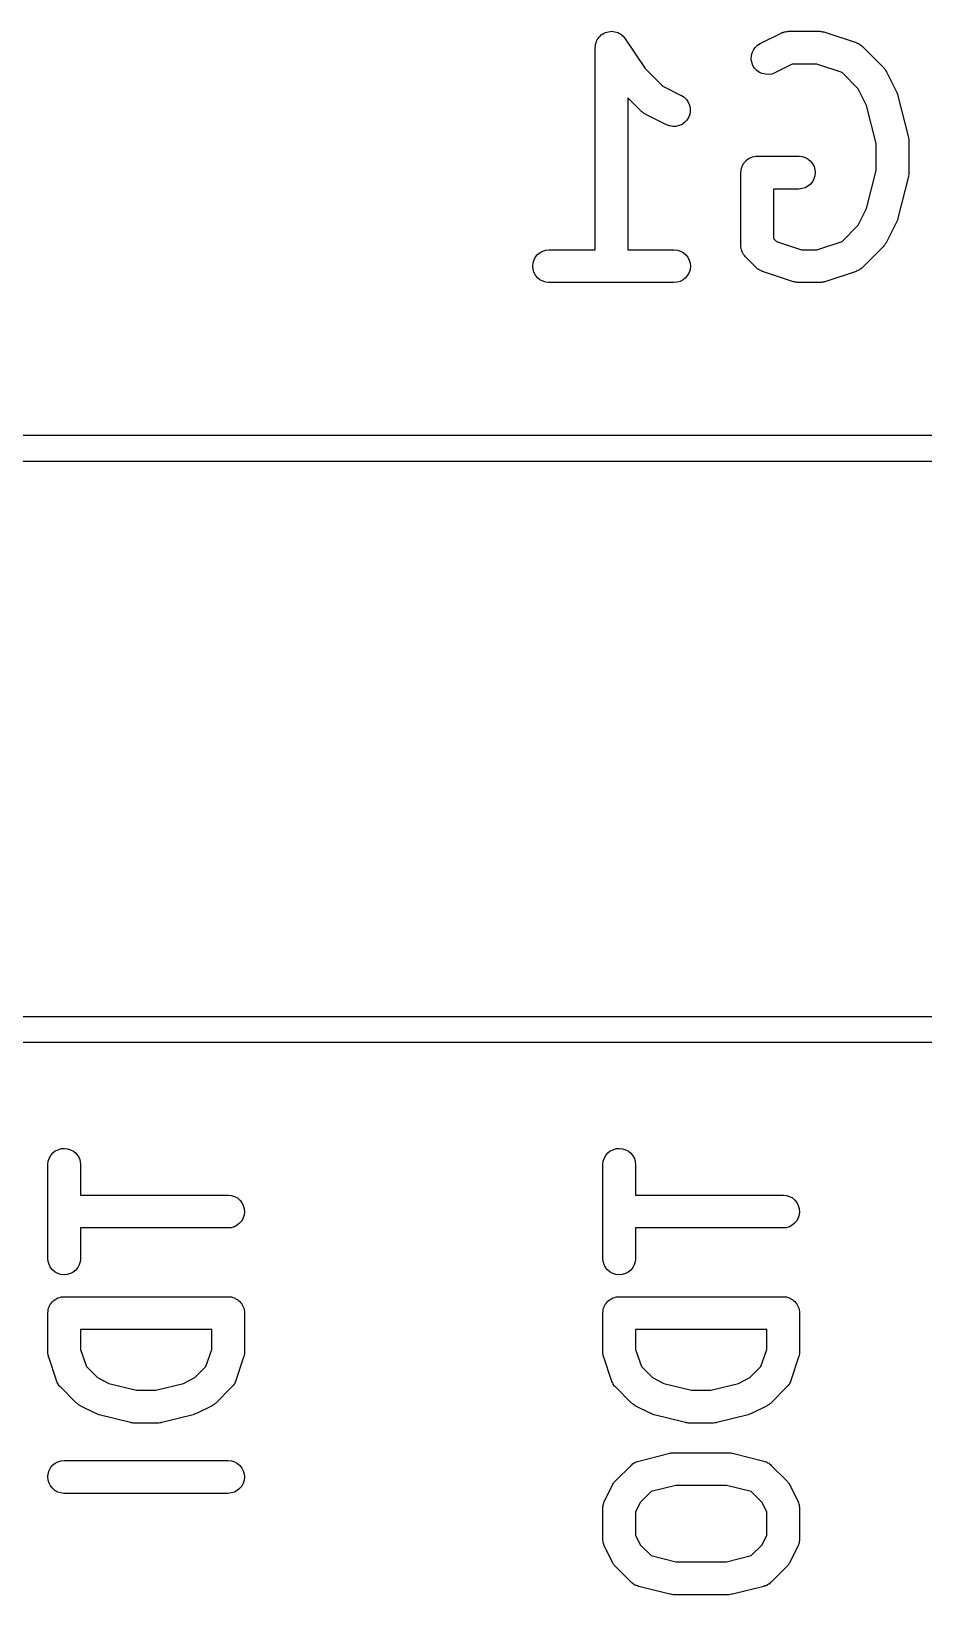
# Model space of a CAD drawing. Extents: x 71 to 135, y -148 to -38.
# Drawn here: x 91.54 to 95.62, y -115.75 to -108.6 of the extents above; entities that cross this region are included whole.
import ezdxf

# ---------------------------------------------------------------- set-up
doc = ezdxf.new("R2010")
doc.units = 0
doc.layers.add('BLACK', color=7, linetype='CONTINUOUS')

msp = doc.modelspace()

# ---------------------------------------------------------------- linework, layer by layer
at = {"layer": 'BLACK', "linetype": 'CONTINUOUS'}
for p, q in [((94.1326, -108.63), (94.1373, -108.624)), ((94.1373, -108.624), (94.142, -108.619)), ((94.142, -108.619), (94.1476, -108.614)), ((94.142, -108.619), (94.142, -108.619)), ((94.142, -108.619), (94.142, -108.619)), ((94.1476, -108.614), (94.1534, -108.61)), ((94.1534, -108.61), (94.1534, -108.61)), ((94.1534, -108.61), (94.1535, -108.61)), ((94.1535, -108.61), (94.1598, -108.606)), ((94.1598, -108.606), (94.1663, -108.603)), ((94.1663, -108.603), (94.1664, -108.603)), ((94.1664, -108.603), (94.1734, -108.601)), ((94.1664, -108.603), (94.1664, -108.603)), ((94.1734, -108.601), (94.1804, -108.599)), ((94.1804, -108.599), (94.1804, -108.599)), ((94.1804, -108.599), (94.1805, -108.599)), ((94.1805, -108.599), (94.1876, -108.598)), ((94.1876, -108.598), (94.1949, -108.597)), ((94.1949, -108.597), (94.195, -108.597)), ((94.195, -108.597), (94.195, -108.597)), ((94.195, -108.597), (94.2021, -108.598)), ((94.2021, -108.598), (94.2095, -108.599)), ((94.2095, -108.599), (94.2095, -108.599)), ((94.2095, -108.599), (94.2096, -108.599)), ((94.2096, -108.599), (94.2167, -108.601)), ((94.2167, -108.601), (94.2235, -108.603)), ((94.2235, -108.603), (94.2235, -108.603)), ((94.2235, -108.603), (94.2236, -108.603)), ((94.2236, -108.603), (94.2303, -108.607)), ((94.2303, -108.607), (94.2364, -108.61)), ((94.2364, -108.61), (94.2364, -108.61)), ((94.2364, -108.61), (94.2365, -108.61)), ((94.2365, -108.61), (94.242, -108.615)), ((94.242, -108.615), (94.2477, -108.619)), ((94.2477, -108.619), (94.2477, -108.619)), ((94.2477, -108.619), (94.2477, -108.62)), ((94.2477, -108.62), (94.2522, -108.625)), ((94.2522, -108.625), (94.2569, -108.631)), ((94.8753, -108.653), (94.9705, -108.605)), ((94.9705, -108.605), (94.9714, -108.605)), ((94.9714, -108.605), (94.9735, -108.604)), ((94.9735, -108.604), (94.9755, -108.603)), ((94.9755, -108.603), (94.9804, -108.602)), ((94.9804, -108.602), (94.9852, -108.6)), ((94.9852, -108.6), (94.9874, -108.599)), ((94.9874, -108.599), (94.9895, -108.599)), ((94.9895, -108.599), (94.9946, -108.598)), ((94.9946, -108.598), (94.9996, -108.598)), ((94.9996, -108.598), (95.0019, -108.598)), ((95.0019, -108.598), (95.004, -108.597)), ((95.004, -108.597), (95.1469, -108.597)), ((95.1469, -108.597), (95.148, -108.597)), ((95.148, -108.597), (95.1521, -108.598)), ((95.1521, -108.598), (95.1563, -108.598)), ((95.1563, -108.598), (95.1594, -108.599)), ((95.1594, -108.599), (95.1625, -108.599)), ((95.1625, -108.599), (95.1665, -108.6)), ((95.1665, -108.6), (95.1706, -108.601)), ((95.1706, -108.601), (95.3135, -108.649)), ((94.1195, -108.671), (94.1203, -108.664)), ((94.1195, -108.672), (94.1195, -108.671)), ((94.1195, -108.671), (94.1195, -108.671)), ((94.1195, -108.671), (94.1195, -108.671)), ((94.1195, -108.671), (94.1195, -108.671)), ((94.1195, -109.597), (94.1195, -108.672)), ((94.1203, -108.664), (94.1211, -108.657)), ((94.1211, -108.657), (94.1212, -108.657)), ((94.1212, -108.657), (94.1234, -108.65)), ((94.1212, -108.657), (94.1212, -108.657)), ((94.1234, -108.65), (94.1255, -108.643)), ((94.1255, -108.643), (94.1256, -108.643)), ((94.1256, -108.643), (94.1292, -108.636)), ((94.1256, -108.643), (94.1256, -108.643)), ((94.1292, -108.636), (94.1326, -108.63)), ((94.1326, -108.63), (94.1326, -108.63)), ((94.1326, -108.63), (94.1326, -108.63)), ((94.2569, -108.631), (94.348, -108.767)), ((94.8344, -108.71), (94.8377, -108.696)), ((94.8377, -108.696), (94.8437, -108.683)), ((94.8437, -108.683), (94.8522, -108.671)), ((94.8522, -108.671), (94.8629, -108.661)), ((94.8629, -108.661), (94.8753, -108.653)), ((95.3135, -108.649), (95.3145, -108.649)), ((95.3145, -108.649), (95.3165, -108.65)), ((95.3165, -108.65), (95.3186, -108.651)), ((95.3186, -108.651), (95.3231, -108.653)), ((95.3231, -108.653), (95.3278, -108.655)), ((95.3278, -108.655), (95.3295, -108.657)), ((95.3295, -108.657), (95.3315, -108.658)), ((95.3315, -108.658), (95.3355, -108.661)), ((95.3355, -108.661), (95.3396, -108.664)), ((95.3396, -108.664), (95.3411, -108.666)), ((95.3411, -108.666), (95.3428, -108.667)), ((95.3428, -108.667), (95.438, -108.762)), ((94.348, -108.767), (94.4294, -108.849)), ((94.834, -108.725), (94.8344, -108.71)), ((94.8364, -108.739), (94.834, -108.725)), ((94.8415, -108.753), (94.8364, -108.739)), ((94.8492, -108.766), (94.8415, -108.753)), ((94.8592, -108.776), (94.8492, -108.766)), ((95.0218, -108.747), (94.9424, -108.787)), ((95.1347, -108.747), (95.0218, -108.747)), ((95.2492, -108.786), (95.1347, -108.747)), ((95.438, -108.762), (95.4388, -108.763)), ((95.4388, -108.763), (95.4414, -108.766)), ((95.4414, -108.766), (95.4443, -108.769)), ((95.4443, -108.769), (95.446, -108.772)), ((94.871, -108.785), (94.8592, -108.776)), ((94.8843, -108.791), (94.871, -108.785)), ((94.8986, -108.794), (94.8843, -108.791)), ((94.9132, -108.795), (94.8986, -108.794)), ((94.9277, -108.793), (94.9132, -108.795)), ((94.9414, -108.788), (94.9277, -108.793)), ((94.9424, -108.787), (94.9414, -108.788)), ((95.3234, -108.86), (95.2492, -108.786)), ((95.446, -108.772), (95.4479, -108.774)), ((95.4479, -108.774), (95.4498, -108.778)), ((95.4498, -108.778), (95.4521, -108.782)), ((95.4521, -108.782), (95.4997, -108.877)), ((94.332, -108.964), (94.2695, -108.901)), ((94.2695, -108.901), (94.2695, -109.597)), ((94.4294, -108.849), (94.5138, -108.891)), ((94.5138, -108.891), (94.5147, -108.891)), ((94.5147, -108.891), (94.527, -108.899)), ((94.527, -108.899), (94.5375, -108.91)), ((94.5375, -108.91), (94.5458, -108.922)), ((95.3619, -108.937), (95.3234, -108.86)), ((95.4997, -108.877), (95.5002, -108.878)), ((95.5002, -108.878), (95.5003, -108.878)), ((95.5003, -108.878), (95.5005, -108.878)), ((95.5005, -108.878), (95.5028, -108.885)), ((95.5028, -108.885), (95.5052, -108.892)), ((95.5052, -108.892), (95.5053, -108.892)), ((95.5053, -108.892), (95.5054, -108.892)), ((95.5054, -108.892), (95.553, -109.083)), ((94.3352, -108.966), (94.332, -108.964)), ((94.3382, -108.969), (94.3352, -108.966)), ((94.3409, -108.971), (94.3382, -108.969)), ((94.3433, -108.973), (94.3409, -108.971)), ((94.347, -108.975), (94.3433, -108.973)), ((94.3505, -108.977), (94.347, -108.975)), ((94.3515, -108.978), (94.3505, -108.977)), ((94.4467, -109.025), (94.3515, -108.978)), ((94.5458, -108.922), (94.5516, -108.935)), ((94.5524, -108.978), (94.5471, -108.992)), ((94.5516, -108.935), (94.5547, -108.949)), ((94.555, -108.964), (94.5524, -108.978)), ((94.5547, -108.949), (94.555, -108.964)), ((95.4052, -109.11), (95.3619, -108.937)), ((94.4604, -109.03), (94.4467, -109.025)), ((94.4748, -109.033), (94.4604, -109.03)), ((94.4894, -109.033), (94.4748, -109.033)), ((94.5037, -109.029), (94.4894, -109.033)), ((94.5171, -109.023), (94.5037, -109.029)), ((94.5291, -109.015), (94.5171, -109.023)), ((94.5392, -109.004), (94.5291, -109.015)), ((94.5471, -108.992), (94.5392, -109.004)), ((95.4052, -109.235), (95.4052, -109.11)), ((95.553, -109.083), (95.5532, -109.084)), ((95.5532, -109.084), (95.5534, -109.085)), ((95.5534, -109.085), (95.5538, -109.086)), ((95.5538, -109.086), (95.5544, -109.092)), ((95.5544, -109.092), (95.5552, -109.098)), ((95.5552, -109.098), (95.5551, -109.1)), ((95.5551, -109.1), (95.5552, -109.101)), ((95.5552, -109.101), (95.5552, -109.244)), ((94.7993, -109.201), (94.8039, -109.196)), ((94.8039, -109.196), (94.8083, -109.191)), ((94.8083, -109.191), (94.8085, -109.19)), ((94.8085, -109.19), (94.8087, -109.19)), ((94.8087, -109.19), (94.8142, -109.186)), ((94.8142, -109.186), (94.8197, -109.181)), ((94.8197, -109.181), (94.8199, -109.181)), ((94.8199, -109.181), (94.8201, -109.181)), ((94.8201, -109.181), (94.8264, -109.178)), ((94.8264, -109.178), (94.8326, -109.174)), ((94.8326, -109.174), (94.8329, -109.174)), ((94.8329, -109.174), (94.8331, -109.174)), ((94.8331, -109.174), (94.8399, -109.172)), ((94.8399, -109.172), (94.8466, -109.17)), ((94.8466, -109.17), (94.8469, -109.17)), ((94.8469, -109.17), (94.8471, -109.17)), ((94.8471, -109.17), (94.8542, -109.169)), ((94.8542, -109.169), (94.8612, -109.169)), ((94.8612, -109.169), (95.0517, -109.169)), ((95.0517, -109.169), (95.0527, -109.169)), ((95.0527, -109.169), (95.0673, -109.17)), ((95.0673, -109.17), (95.0812, -109.175)), ((95.0812, -109.175), (95.094, -109.182)), ((95.094, -109.182), (95.1053, -109.191)), ((95.1053, -109.191), (95.1144, -109.203)), ((94.7862, -109.243), (94.787, -109.236)), ((94.7862, -109.244), (94.7862, -109.243)), ((94.7862, -109.243), (94.7862, -109.243)), ((94.7862, -109.243), (94.7862, -109.243)), ((94.7862, -109.243), (94.7862, -109.243)), ((94.7862, -109.577), (94.7862, -109.244)), ((94.787, -109.236), (94.7877, -109.229)), ((94.7877, -109.229), (94.7878, -109.228)), ((94.7878, -109.228), (94.79, -109.222)), ((94.7878, -109.228), (94.7878, -109.228)), ((94.79, -109.222), (94.792, -109.215)), ((94.792, -109.215), (94.7922, -109.215)), ((94.7922, -109.215), (94.7923, -109.214)), ((94.7923, -109.214), (94.7957, -109.208)), ((94.7957, -109.208), (94.799, -109.202)), ((94.799, -109.202), (94.7992, -109.202)), ((94.7992, -109.202), (94.7993, -109.201)), ((95.1144, -109.203), (95.1212, -109.216)), ((95.1251, -109.259), (95.1208, -109.273)), ((95.1212, -109.216), (95.1253, -109.23)), ((95.1267, -109.244), (95.1251, -109.259)), ((95.1253, -109.23), (95.1267, -109.244)), ((95.3619, -109.408), (95.4052, -109.235)), ((95.553, -109.262), (95.5054, -109.452)), ((95.5532, -109.261), (95.553, -109.262)), ((95.5536, -109.259), (95.5532, -109.261)), ((95.5543, -109.253), (95.5536, -109.259)), ((95.5551, -109.248), (95.5543, -109.253)), ((95.5552, -109.245), (95.5551, -109.246)), ((95.5551, -109.246), (95.5551, -109.248)), ((95.5552, -109.244), (95.5552, -109.245)), ((95.0517, -109.319), (94.9362, -109.319)), ((94.9362, -109.319), (94.9362, -109.546)), ((95.0662, -109.317), (95.0517, -109.319)), ((95.0802, -109.313), (95.0662, -109.317)), ((95.0932, -109.306), (95.0802, -109.313)), ((95.1045, -109.297), (95.0932, -109.306)), ((95.1138, -109.286), (95.1045, -109.297)), ((95.1208, -109.273), (95.1138, -109.286)), ((95.3234, -109.485), (95.3619, -109.408)), ((95.2492, -109.559), (95.3234, -109.485)), ((95.4997, -109.468), (95.4521, -109.563)), ((95.4998, -109.468), (95.4997, -109.468)), ((95.5, -109.467), (95.4998, -109.468)), ((95.5024, -109.461), (95.5, -109.467)), ((95.5049, -109.454), (95.5024, -109.461)), ((95.505, -109.454), (95.5049, -109.454)), ((95.5051, -109.453), (95.505, -109.454)), ((95.5054, -109.452), (95.5051, -109.453)), ((94.9362, -109.546), (94.9493, -109.559)), ((93.8466, -109.63), (93.856, -109.619)), ((93.856, -109.619), (93.8673, -109.61)), ((93.8673, -109.61), (93.8802, -109.603)), ((93.8802, -109.603), (93.8942, -109.599)), ((93.8942, -109.599), (93.9088, -109.597)), ((93.9088, -109.597), (94.1195, -109.597)), ((94.2695, -109.597), (94.4802, -109.597)), ((94.4802, -109.597), (94.4813, -109.597)), ((94.4813, -109.597), (94.4958, -109.599)), ((94.4958, -109.599), (94.5098, -109.603)), ((94.5098, -109.603), (94.5226, -109.61)), ((94.5226, -109.61), (94.5338, -109.62)), ((94.5338, -109.62), (94.543, -109.631)), ((94.7869, -109.584), (94.7862, -109.577)), ((94.7875, -109.591), (94.7869, -109.584)), ((94.7876, -109.591), (94.7875, -109.591)), ((94.7876, -109.592), (94.7876, -109.591)), ((94.7896, -109.598), (94.7876, -109.592)), ((94.7916, -109.605), (94.7896, -109.598)), ((94.7917, -109.605), (94.7916, -109.605)), ((94.7918, -109.606), (94.7917, -109.605)), ((94.7951, -109.612), (94.7918, -109.606)), ((94.7983, -109.618), (94.7951, -109.612)), ((94.7985, -109.618), (94.7983, -109.618)), ((94.7987, -109.619), (94.7985, -109.618)), ((94.8031, -109.624), (94.7987, -109.619)), ((94.8074, -109.629), (94.8031, -109.624)), ((94.808, -109.63), (94.8074, -109.629)), ((94.9493, -109.559), (95.0638, -109.597)), ((95.0638, -109.597), (95.1347, -109.597)), ((95.1347, -109.597), (95.2492, -109.559)), ((95.438, -109.583), (95.3428, -109.678)), ((95.4407, -109.579), (95.438, -109.583)), ((95.4436, -109.576), (95.4407, -109.579)), ((95.4453, -109.574), (95.4436, -109.576)), ((95.4473, -109.571), (95.4453, -109.574)), ((95.4493, -109.568), (95.4473, -109.571)), ((95.4516, -109.564), (95.4493, -109.568)), ((95.4521, -109.563), (95.4516, -109.564)), ((93.8338, -109.672), (93.8353, -109.657)), ((93.8351, -109.686), (93.8338, -109.672)), ((93.8393, -109.7), (93.8351, -109.686)), ((93.8353, -109.657), (93.8397, -109.643)), ((93.8461, -109.713), (93.8393, -109.7)), ((93.8397, -109.643), (93.8466, -109.63)), ((94.5494, -109.701), (94.5424, -109.714)), ((94.543, -109.631), (94.5498, -109.644)), ((94.5537, -109.687), (94.5494, -109.701)), ((94.5498, -109.644), (94.5539, -109.658)), ((94.5552, -109.673), (94.5537, -109.687)), ((94.5539, -109.658), (94.5552, -109.673)), ((94.8082, -109.63), (94.808, -109.63)), ((94.808, -109.63), (94.808, -109.63)), ((94.808, -109.63), (94.808, -109.63)), ((94.8558, -109.678), (94.8082, -109.63)), ((94.8575, -109.679), (94.8558, -109.678)), ((94.859, -109.681), (94.8575, -109.679)), ((94.8631, -109.684), (94.859, -109.681)), ((94.8671, -109.687), (94.8631, -109.684)), ((94.869, -109.688), (94.8671, -109.687)), ((94.8708, -109.689), (94.869, -109.688)), ((94.8755, -109.692), (94.8708, -109.689)), ((94.88, -109.694), (94.8755, -109.692)), ((94.8821, -109.695), (94.88, -109.694)), ((94.8841, -109.696), (94.8821, -109.695)), ((94.8851, -109.696), (94.8841, -109.696)), ((95.0279, -109.744), (94.8851, -109.696)), ((95.3135, -109.696), (95.1706, -109.744)), ((95.3155, -109.695), (95.3135, -109.696)), ((95.3176, -109.694), (95.3155, -109.695)), ((95.3222, -109.692), (95.3176, -109.694)), ((95.3268, -109.69), (95.3222, -109.692)), ((95.3287, -109.689), (95.3268, -109.69)), ((95.3306, -109.688), (95.3287, -109.689)), ((95.3346, -109.684), (95.3306, -109.688)), ((95.3388, -109.682), (95.3346, -109.684)), ((95.3403, -109.68), (95.3388, -109.682)), ((95.342, -109.679), (95.3403, -109.68)), ((95.3428, -109.678), (95.342, -109.679)), ((93.8552, -109.725), (93.8461, -109.713)), ((93.8664, -109.734), (93.8552, -109.725)), ((93.8793, -109.741), (93.8664, -109.734)), ((93.8932, -109.746), (93.8793, -109.741)), ((93.9078, -109.747), (93.8932, -109.746)), ((93.9088, -109.747), (93.9078, -109.747)), ((94.4802, -109.747), (93.9088, -109.747)), ((94.4948, -109.746), (94.4802, -109.747)), ((94.5088, -109.742), (94.4948, -109.746)), ((94.5217, -109.735), (94.5088, -109.742)), ((94.5331, -109.726), (94.5217, -109.735)), ((94.5424, -109.714), (94.5331, -109.726)), ((95.0321, -109.744), (95.0279, -109.744)), ((95.0361, -109.746), (95.0321, -109.744)), ((95.0392, -109.746), (95.0361, -109.746)), ((95.0422, -109.747), (95.0392, -109.746)), ((95.0464, -109.747), (95.0422, -109.747)), ((95.0506, -109.747), (95.0464, -109.747)), ((95.0517, -109.747), (95.0506, -109.747)), ((95.1469, -109.747), (95.0517, -109.747)), ((95.1511, -109.747), (95.1469, -109.747)), ((95.1553, -109.747), (95.1511, -109.747)), ((95.1584, -109.746), (95.1553, -109.747)), ((95.1615, -109.746), (95.1584, -109.746)), ((95.1655, -109.745), (95.1615, -109.746)), ((95.1696, -109.744), (95.1655, -109.745)), ((95.1706, -109.744), (95.1696, -109.744)), ((88.1063, -110.446), (100.86, -110.446)), ((100.803, -110.566), (88.1634, -110.566)), ((88.1634, -113.106), (100.803, -113.106)), ((100.86, -113.226), (88.1063, -113.226)), ((91.6147, -113.784), (91.6163, -113.769)), ((91.6163, -113.769), (91.6208, -113.756)), ((91.6208, -113.756), (91.6278, -113.743)), ((91.6278, -113.743), (91.6372, -113.731)), ((91.6372, -113.731), (91.6486, -113.722)), ((91.6486, -113.722), (91.6616, -113.716)), ((91.6616, -113.716), (91.6756, -113.711)), ((91.6756, -113.711), (91.6902, -113.71)), ((91.6902, -113.71), (91.7048, -113.712)), ((91.7048, -113.712), (91.7187, -113.716)), ((91.7187, -113.716), (91.7316, -113.723)), ((91.7316, -113.723), (91.7429, -113.732)), ((91.7429, -113.732), (91.7522, -113.744)), ((91.7522, -113.744), (91.759, -113.756)), ((91.759, -113.756), (91.7633, -113.77)), ((91.7633, -113.77), (91.7647, -113.785)), ((94.1547, -113.784), (94.1563, -113.769)), ((94.1563, -113.769), (94.1607, -113.756)), ((94.1607, -113.756), (94.1678, -113.743)), ((94.1678, -113.743), (94.1772, -113.731)), ((94.1772, -113.731), (94.1886, -113.722)), ((94.1886, -113.722), (94.2016, -113.716)), ((94.2016, -113.716), (94.2156, -113.711)), ((94.2156, -113.711), (94.2302, -113.71)), ((94.2302, -113.71), (94.2448, -113.712)), ((94.2448, -113.712), (94.2587, -113.716)), ((94.2587, -113.716), (94.2716, -113.723)), ((94.2716, -113.723), (94.2829, -113.732)), ((94.2829, -113.732), (94.2922, -113.744)), ((94.2922, -113.744), (94.299, -113.756)), ((94.299, -113.756), (94.3033, -113.77)), ((94.3033, -113.77), (94.3047, -113.785)), ((91.6147, -113.785), (91.6147, -113.784)), ((91.6147, -114.214), (91.6147, -113.785)), ((91.7647, -113.785), (91.7647, -113.924)), ((94.1547, -113.785), (94.1547, -113.784)), ((94.1547, -114.214), (94.1547, -113.785)), ((94.3047, -113.785), (94.3047, -113.924)), ((91.7647, -113.924), (92.4397, -113.924)), ((92.4397, -113.924), (92.4407, -113.924)), ((92.4407, -113.924), (92.4553, -113.926)), ((92.4553, -113.926), (92.4692, -113.93)), ((92.4692, -113.93), (92.4821, -113.937)), ((92.4821, -113.937), (92.4933, -113.947)), ((92.4933, -113.947), (92.5024, -113.958)), ((92.5024, -113.958), (92.5092, -113.971)), ((92.5092, -113.971), (92.5134, -113.985)), ((92.5134, -113.985), (92.5147, -114)), ((94.3047, -113.924), (94.9797, -113.924)), ((94.9797, -113.924), (94.9807, -113.924)), ((94.9807, -113.924), (94.9953, -113.926)), ((94.9953, -113.926), (95.0092, -113.93)), ((95.0092, -113.93), (95.0221, -113.937)), ((95.0221, -113.937), (95.0333, -113.947)), ((95.0333, -113.947), (95.0424, -113.958)), ((95.0424, -113.958), (95.0492, -113.971)), ((95.0492, -113.971), (95.0534, -113.985)), ((95.0534, -113.985), (95.0547, -114)), ((92.4812, -114.062), (92.4683, -114.069)), ((92.4925, -114.053), (92.4812, -114.062)), ((92.5019, -114.041), (92.4925, -114.053)), ((92.5088, -114.028), (92.5019, -114.041)), ((92.5132, -114.014), (92.5088, -114.028)), ((92.5147, -114), (92.5132, -114.014)), ((95.0212, -114.062), (95.0083, -114.069)), ((95.0325, -114.053), (95.0212, -114.062)), ((95.0419, -114.041), (95.0325, -114.053)), ((95.0488, -114.028), (95.0419, -114.041)), ((95.0532, -114.014), (95.0488, -114.028)), ((95.0547, -114), (95.0532, -114.014)), ((92.4397, -114.074), (91.7647, -114.074)), ((91.7647, -114.074), (91.7647, -114.214)), ((92.4543, -114.073), (92.4397, -114.074)), ((92.4683, -114.069), (92.4543, -114.073)), ((94.9797, -114.074), (94.3047, -114.074)), ((94.3047, -114.074), (94.3047, -114.214)), ((94.9943, -114.073), (94.9797, -114.074)), ((95.0083, -114.069), (94.9943, -114.073)), ((91.6161, -114.228), (91.6147, -114.214)), ((91.6203, -114.242), (91.6161, -114.228)), ((91.6272, -114.255), (91.6203, -114.242)), ((91.6365, -114.266), (91.6272, -114.255)), ((91.6477, -114.276), (91.6365, -114.266)), ((91.6606, -114.283), (91.6477, -114.276)), ((91.7308, -114.276), (91.7178, -114.283)), ((91.7422, -114.267), (91.7308, -114.276)), ((91.7516, -114.256), (91.7422, -114.267)), ((91.7586, -114.243), (91.7516, -114.256)), ((91.763, -114.229), (91.7586, -114.243)), ((91.7647, -114.215), (91.763, -114.229)), ((91.7647, -114.214), (91.7647, -114.215)), ((94.1561, -114.228), (94.1547, -114.214)), ((94.1603, -114.242), (94.1561, -114.228)), ((94.1672, -114.255), (94.1603, -114.242)), ((94.1765, -114.266), (94.1672, -114.255)), ((94.1877, -114.276), (94.1765, -114.266)), ((94.2006, -114.283), (94.1877, -114.276)), ((94.2708, -114.276), (94.2578, -114.283)), ((94.2822, -114.267), (94.2708, -114.276)), ((94.2916, -114.256), (94.2822, -114.267)), ((94.2986, -114.243), (94.2916, -114.256)), ((94.303, -114.229), (94.2986, -114.243)), ((94.3047, -114.215), (94.303, -114.229)), ((94.3047, -114.214), (94.3047, -114.215)), ((91.6746, -114.287), (91.6606, -114.283)), ((91.6892, -114.289), (91.6746, -114.287)), ((91.7037, -114.287), (91.6892, -114.289)), ((91.7178, -114.283), (91.7037, -114.287)), ((94.2146, -114.287), (94.2006, -114.283)), ((94.2292, -114.289), (94.2146, -114.287)), ((94.2437, -114.287), (94.2292, -114.289)), ((94.2578, -114.283), (94.2437, -114.287)), ((91.6242, -114.428), (91.6275, -114.422)), ((91.6275, -114.422), (91.6277, -114.421)), ((91.6277, -114.421), (91.6278, -114.421)), ((91.6278, -114.421), (91.6324, -114.416)), ((91.6324, -114.416), (91.6368, -114.41)), ((91.6368, -114.41), (91.637, -114.41)), ((91.637, -114.41), (91.6372, -114.41)), ((91.6372, -114.41), (91.6427, -114.406)), ((91.6427, -114.406), (91.6482, -114.401)), ((91.6482, -114.401), (91.6484, -114.401)), ((91.6484, -114.401), (91.6486, -114.401)), ((91.6486, -114.401), (91.6549, -114.398)), ((91.6549, -114.398), (91.6611, -114.394)), ((91.6611, -114.394), (91.6614, -114.394)), ((91.6614, -114.394), (91.6616, -114.394)), ((91.6616, -114.394), (91.6684, -114.392)), ((91.6684, -114.392), (91.6751, -114.39)), ((91.6751, -114.39), (91.6754, -114.39)), ((91.6754, -114.39), (91.6756, -114.39)), ((91.6756, -114.39), (91.6827, -114.389)), ((91.6827, -114.389), (91.6897, -114.389)), ((91.6897, -114.389), (92.4397, -114.389)), ((92.4397, -114.389), (92.4402, -114.389)), ((92.4402, -114.389), (92.4402, -114.389)), ((92.4402, -114.389), (92.4402, -114.389)), ((92.4402, -114.389), (92.4407, -114.389)), ((92.4407, -114.389), (92.4478, -114.389)), ((92.4478, -114.389), (92.4548, -114.39)), ((92.4548, -114.39), (92.455, -114.39)), ((92.455, -114.39), (92.4553, -114.39)), ((92.4553, -114.39), (92.462, -114.392)), ((92.462, -114.392), (92.4687, -114.394)), ((92.4687, -114.394), (92.469, -114.395)), ((92.469, -114.395), (92.4692, -114.395)), ((92.4692, -114.395), (92.4754, -114.398)), ((92.4754, -114.398), (92.4816, -114.401)), ((92.4816, -114.401), (92.4818, -114.402)), ((92.4818, -114.402), (92.4821, -114.402)), ((92.4821, -114.402), (92.4875, -114.406)), ((92.4875, -114.406), (92.4929, -114.411)), ((92.4929, -114.411), (92.4931, -114.411)), ((92.4931, -114.411), (92.4933, -114.411)), ((92.4933, -114.411), (92.4977, -114.417)), ((92.4977, -114.417), (92.5022, -114.422)), ((92.5022, -114.422), (92.5023, -114.422)), ((92.5023, -114.422), (92.5024, -114.423)), ((92.5024, -114.423), (92.5057, -114.429)), ((94.1642, -114.428), (94.1675, -114.422)), ((94.1675, -114.422), (94.1677, -114.421)), ((94.1677, -114.421), (94.1678, -114.421)), ((94.1678, -114.421), (94.1724, -114.416)), ((94.1724, -114.416), (94.1768, -114.41)), ((94.1768, -114.41), (94.177, -114.41)), ((94.177, -114.41), (94.1772, -114.41)), ((94.1772, -114.41), (94.1827, -114.406)), ((94.1827, -114.406), (94.1882, -114.401)), ((94.1882, -114.401), (94.1884, -114.401)), ((94.1884, -114.401), (94.1886, -114.401)), ((94.1886, -114.401), (94.1949, -114.398)), ((94.1949, -114.398), (94.2011, -114.394)), ((94.2011, -114.394), (94.2014, -114.394)), ((94.2014, -114.394), (94.2016, -114.394)), ((94.2016, -114.394), (94.2084, -114.392)), ((94.2084, -114.392), (94.2151, -114.39)), ((94.2151, -114.39), (94.2154, -114.39)), ((94.2154, -114.39), (94.2156, -114.39)), ((94.2156, -114.39), (94.2227, -114.389)), ((94.2227, -114.389), (94.2297, -114.389)), ((94.2297, -114.389), (94.9797, -114.389)), ((94.9797, -114.389), (94.9802, -114.389)), ((94.9802, -114.389), (94.9802, -114.389)), ((94.9802, -114.389), (94.9802, -114.389)), ((94.9802, -114.389), (94.9807, -114.389)), ((94.9807, -114.389), (94.9878, -114.389)), ((94.9878, -114.389), (94.9948, -114.39)), ((94.9948, -114.39), (94.995, -114.39)), ((94.995, -114.39), (94.9953, -114.39)), ((94.9953, -114.39), (95.002, -114.392)), ((95.002, -114.392), (95.0087, -114.394)), ((95.0087, -114.394), (95.009, -114.395)), ((95.009, -114.395), (95.0092, -114.395)), ((95.0092, -114.395), (95.0154, -114.398)), ((95.0154, -114.398), (95.0216, -114.401)), ((95.0216, -114.401), (95.0218, -114.402)), ((95.0218, -114.402), (95.0221, -114.402)), ((95.0221, -114.402), (95.0275, -114.406)), ((95.0275, -114.406), (95.0329, -114.411)), ((95.0329, -114.411), (95.0331, -114.411)), ((95.0331, -114.411), (95.0333, -114.411)), ((95.0333, -114.411), (95.0377, -114.417)), ((95.0377, -114.417), (95.0422, -114.422)), ((95.0422, -114.422), (95.0423, -114.422)), ((95.0423, -114.422), (95.0424, -114.423)), ((95.0424, -114.423), (95.0457, -114.429)), ((91.6147, -114.463), (91.6155, -114.456)), ((91.6147, -114.464), (91.6147, -114.463)), ((91.6147, -114.463), (91.6147, -114.463)), ((91.6147, -114.463), (91.6147, -114.463)), ((91.6147, -114.463), (91.6147, -114.463)), ((91.6147, -114.642), (91.6147, -114.464)), ((91.6155, -114.456), (91.6162, -114.449)), ((91.6162, -114.449), (91.6163, -114.448)), ((91.6163, -114.448), (91.6184, -114.441)), ((91.6163, -114.448), (91.6163, -114.448)), ((91.6184, -114.441), (91.6205, -114.435)), ((91.6205, -114.435), (91.6207, -114.434)), ((91.6207, -114.434), (91.6208, -114.434)), ((91.6208, -114.434), (91.6242, -114.428)), ((92.5057, -114.429), (92.509, -114.435)), ((92.509, -114.435), (92.5091, -114.435)), ((92.5091, -114.435), (92.5092, -114.436)), ((92.5092, -114.436), (92.5112, -114.442)), ((92.5112, -114.442), (92.5133, -114.449)), ((92.5133, -114.449), (92.5133, -114.449)), ((92.5133, -114.449), (92.5134, -114.45)), ((92.5134, -114.45), (92.514, -114.457)), ((92.514, -114.457), (92.5147, -114.464)), ((92.5147, -114.464), (92.5147, -114.642)), ((94.1547, -114.463), (94.1555, -114.456)), ((94.1547, -114.464), (94.1547, -114.463)), ((94.1547, -114.463), (94.1547, -114.463)), ((94.1547, -114.463), (94.1547, -114.463)), ((94.1547, -114.463), (94.1547, -114.463)), ((94.1547, -114.642), (94.1547, -114.464)), ((94.1555, -114.456), (94.1562, -114.449)), ((94.1562, -114.449), (94.1563, -114.448)), ((94.1563, -114.448), (94.1584, -114.441)), ((94.1563, -114.448), (94.1563, -114.448)), ((94.1584, -114.441), (94.1605, -114.435)), ((94.1605, -114.435), (94.1607, -114.434)), ((94.1607, -114.434), (94.1642, -114.428)), ((94.1607, -114.434), (94.1607, -114.434)), ((95.0457, -114.429), (95.049, -114.435)), ((95.049, -114.435), (95.0491, -114.435)), ((95.0491, -114.435), (95.0492, -114.436)), ((95.0492, -114.436), (95.0512, -114.442)), ((95.0512, -114.442), (95.0533, -114.449)), ((95.0533, -114.449), (95.0533, -114.449)), ((95.0533, -114.449), (95.0534, -114.45)), ((95.0534, -114.45), (95.054, -114.457)), ((95.054, -114.457), (95.0547, -114.464)), ((95.0547, -114.464), (95.0547, -114.642)), ((91.7647, -114.539), (91.7647, -114.63)), ((92.3647, -114.539), (91.7647, -114.539)), ((92.3647, -114.63), (92.3647, -114.539)), ((94.3047, -114.539), (94.3047, -114.63)), ((94.9047, -114.539), (94.3047, -114.539)), ((94.9047, -114.63), (94.9047, -114.539)), ((91.7647, -114.63), (91.791, -114.709)), ((92.3384, -114.709), (92.3647, -114.63)), ((94.3047, -114.63), (94.331, -114.709)), ((94.8784, -114.709), (94.9047, -114.63)), ((91.6151, -114.646), (91.6147, -114.642)), ((91.6152, -114.651), (91.6151, -114.646)), ((91.6158, -114.654), (91.6152, -114.651)), ((91.6161, -114.657), (91.6158, -114.654)), ((91.6173, -114.661), (91.6161, -114.657)), ((91.6182, -114.665), (91.6173, -114.661)), ((91.6185, -114.666), (91.6182, -114.665)), ((91.6542, -114.773), (91.6185, -114.666)), ((91.791, -114.709), (91.8413, -114.759)), ((92.2881, -114.759), (92.3384, -114.709)), ((92.5108, -114.666), (92.4751, -114.773)), ((92.5118, -114.662), (92.5108, -114.666)), ((92.513, -114.658), (92.5118, -114.662)), ((92.5134, -114.655), (92.513, -114.658)), ((92.5141, -114.652), (92.5134, -114.655)), ((92.5142, -114.647), (92.5141, -114.652)), ((92.5147, -114.643), (92.5142, -114.647)), ((92.5147, -114.642), (92.5147, -114.643)), ((94.1551, -114.646), (94.1547, -114.642)), ((94.1552, -114.651), (94.1551, -114.646)), ((94.1558, -114.654), (94.1552, -114.651)), ((94.1561, -114.657), (94.1558, -114.654)), ((94.1573, -114.661), (94.1561, -114.657)), ((94.1582, -114.665), (94.1573, -114.661)), ((94.1585, -114.666), (94.1582, -114.665)), ((94.1942, -114.773), (94.1585, -114.666)), ((94.331, -114.709), (94.3813, -114.759)), ((94.8281, -114.759), (94.8784, -114.709)), ((95.0508, -114.666), (95.0151, -114.773)), ((95.0518, -114.662), (95.0508, -114.666)), ((95.053, -114.658), (95.0518, -114.662)), ((95.0534, -114.655), (95.053, -114.658)), ((95.0541, -114.652), (95.0534, -114.655)), ((95.0542, -114.647), (95.0541, -114.652)), ((95.0547, -114.643), (95.0542, -114.647)), ((95.0547, -114.642), (95.0547, -114.643)), ((91.6551, -114.775), (91.6542, -114.773)), ((91.6558, -114.777), (91.6551, -114.775)), ((91.6581, -114.782), (91.6558, -114.777)), ((91.6602, -114.786), (91.6581, -114.782)), ((91.8413, -114.759), (91.8944, -114.786)), ((92.2349, -114.786), (92.2881, -114.759)), ((92.4732, -114.778), (92.4708, -114.783)), ((92.4739, -114.776), (92.4732, -114.778)), ((92.4748, -114.774), (92.4739, -114.776)), ((92.4751, -114.773), (92.4748, -114.774)), ((94.1951, -114.775), (94.1942, -114.773)), ((94.1958, -114.777), (94.1951, -114.775)), ((94.1981, -114.782), (94.1958, -114.777)), ((94.2002, -114.786), (94.1981, -114.782)), ((94.3813, -114.759), (94.4344, -114.786)), ((94.7749, -114.786), (94.8281, -114.759)), ((95.0132, -114.778), (95.0108, -114.783)), ((95.0139, -114.776), (95.0132, -114.778)), ((95.0148, -114.774), (95.0139, -114.776)), ((95.0151, -114.773), (95.0148, -114.774)), ((91.6615, -114.788), (91.6602, -114.786)), ((91.6625, -114.79), (91.6615, -114.788)), ((91.6657, -114.794), (91.6625, -114.79)), ((91.6687, -114.798), (91.6657, -114.794)), ((91.6703, -114.8), (91.6687, -114.798)), ((91.6716, -114.802), (91.6703, -114.8)), ((91.6724, -114.802), (91.6716, -114.802)), ((91.7438, -114.874), (91.6724, -114.802)), ((91.8944, -114.786), (92.0203, -114.817)), ((92.0203, -114.817), (92.109, -114.817)), ((92.109, -114.817), (92.2349, -114.786)), ((92.457, -114.802), (92.3856, -114.874)), ((92.4584, -114.801), (92.457, -114.802)), ((92.46, -114.799), (92.4584, -114.801)), ((92.463, -114.795), (92.46, -114.799)), ((92.4663, -114.791), (92.463, -114.795)), ((92.4673, -114.789), (92.4663, -114.791)), ((92.4686, -114.787), (92.4673, -114.789)), ((92.4708, -114.783), (92.4686, -114.787)), ((94.2015, -114.788), (94.2002, -114.786)), ((94.2025, -114.79), (94.2015, -114.788)), ((94.2057, -114.794), (94.2025, -114.79)), ((94.2087, -114.798), (94.2057, -114.794)), ((94.2103, -114.8), (94.2087, -114.798)), ((94.2116, -114.802), (94.2103, -114.8)), ((94.2124, -114.802), (94.2116, -114.802)), ((94.2838, -114.874), (94.2124, -114.802)), ((94.4344, -114.786), (94.5603, -114.817)), ((94.5603, -114.817), (94.649, -114.817)), ((94.649, -114.817), (94.7749, -114.786)), ((94.997, -114.802), (94.9256, -114.874)), ((94.9984, -114.801), (94.997, -114.802)), ((95, -114.799), (94.9984, -114.801)), ((95.003, -114.795), (95, -114.799)), ((95.0063, -114.791), (95.003, -114.795)), ((95.0073, -114.789), (95.0063, -114.791)), ((95.0086, -114.787), (95.0073, -114.789)), ((95.0108, -114.783), (95.0086, -114.787)), ((91.7471, -114.876), (91.7438, -114.874)), ((91.7501, -114.879), (91.7471, -114.876)), ((91.7527, -114.881), (91.7501, -114.879)), ((91.7551, -114.883), (91.7527, -114.881)), ((91.7588, -114.885), (91.7551, -114.883)), ((91.7624, -114.887), (91.7588, -114.885)), ((91.7633, -114.888), (91.7624, -114.887)), ((91.8347, -114.924), (91.7633, -114.888)), ((91.835, -114.924), (91.8347, -114.924)), ((91.8353, -114.924), (91.835, -114.924)), ((91.8419, -114.926), (91.8353, -114.924)), ((92.2931, -114.924), (92.2865, -114.927)), ((92.2934, -114.924), (92.2931, -114.924)), ((92.2937, -114.924), (92.2934, -114.924)), ((92.2947, -114.924), (92.2937, -114.924)), ((92.3661, -114.888), (92.2947, -114.924)), ((92.3697, -114.886), (92.3661, -114.888)), ((92.3734, -114.884), (92.3697, -114.886)), ((92.3758, -114.882), (92.3734, -114.884)), ((92.3785, -114.88), (92.3758, -114.882)), ((92.3815, -114.877), (92.3785, -114.88)), ((92.3848, -114.875), (92.3815, -114.877)), ((92.3856, -114.874), (92.3848, -114.875)), ((94.2871, -114.876), (94.2838, -114.874)), ((94.2901, -114.879), (94.2871, -114.876)), ((94.2927, -114.881), (94.2901, -114.879)), ((94.2951, -114.883), (94.2927, -114.881)), ((94.2988, -114.885), (94.2951, -114.883)), ((94.3024, -114.887), (94.2988, -114.885)), ((94.3033, -114.888), (94.3024, -114.887)), ((94.3747, -114.924), (94.3033, -114.888)), ((94.375, -114.924), (94.3747, -114.924)), ((94.3753, -114.924), (94.375, -114.924)), ((94.3819, -114.926), (94.3753, -114.924)), ((94.8331, -114.924), (94.8264, -114.927)), ((94.8334, -114.924), (94.8331, -114.924)), ((94.8337, -114.924), (94.8334, -114.924)), ((94.8347, -114.924), (94.8337, -114.924)), ((94.9061, -114.888), (94.8347, -114.924)), ((94.9097, -114.886), (94.9061, -114.888)), ((94.9134, -114.884), (94.9097, -114.886)), ((94.9158, -114.882), (94.9134, -114.884)), ((94.9185, -114.88), (94.9158, -114.882)), ((94.9215, -114.877), (94.9185, -114.88)), ((94.9248, -114.875), (94.9215, -114.877)), ((94.9256, -114.874), (94.9248, -114.875)), ((91.8484, -114.929), (91.8419, -114.926)), ((91.8487, -114.929), (91.8484, -114.929)), ((91.8491, -114.929), (91.8487, -114.929)), ((91.8501, -114.929), (91.8491, -114.929)), ((91.9929, -114.965), (91.8501, -114.929)), ((91.9942, -114.965), (91.9929, -114.965)), ((91.9955, -114.966), (91.9942, -114.965)), ((92.0015, -114.966), (91.9955, -114.966)), ((92.0074, -114.967), (92.0015, -114.966)), ((92.0087, -114.967), (92.0074, -114.967)), ((92.0101, -114.967), (92.0087, -114.967)), ((92.0111, -114.967), (92.0101, -114.967)), ((92.1183, -114.967), (92.0111, -114.967)), ((92.1196, -114.967), (92.1183, -114.967)), ((92.1209, -114.967), (92.1196, -114.967)), ((92.1268, -114.966), (92.1209, -114.967)), ((92.1328, -114.966), (92.1268, -114.966)), ((92.1341, -114.965), (92.1328, -114.966)), ((92.1354, -114.965), (92.1341, -114.965)), ((92.1364, -114.965), (92.1354, -114.965)), ((92.2793, -114.929), (92.1364, -114.965)), ((92.2796, -114.929), (92.2793, -114.929)), ((92.28, -114.929), (92.2796, -114.929)), ((92.2865, -114.927), (92.28, -114.929)), ((94.3884, -114.929), (94.3819, -114.926)), ((94.3887, -114.929), (94.3884, -114.929)), ((94.3891, -114.929), (94.3887, -114.929)), ((94.3901, -114.929), (94.3891, -114.929)), ((94.5329, -114.965), (94.3901, -114.929)), ((94.5342, -114.965), (94.5329, -114.965)), ((94.5355, -114.966), (94.5342, -114.965)), ((94.5415, -114.966), (94.5355, -114.966)), ((94.5474, -114.967), (94.5415, -114.966)), ((94.5487, -114.967), (94.5474, -114.967)), ((94.5501, -114.967), (94.5487, -114.967)), ((94.5511, -114.967), (94.5501, -114.967)), ((94.6583, -114.967), (94.5511, -114.967)), ((94.6596, -114.967), (94.6583, -114.967)), ((94.6609, -114.967), (94.6596, -114.967)), ((94.6669, -114.966), (94.6609, -114.967)), ((94.6728, -114.966), (94.6669, -114.966)), ((94.6741, -114.965), (94.6728, -114.966)), ((94.6754, -114.965), (94.6741, -114.965)), ((94.6764, -114.965), (94.6754, -114.965)), ((94.8193, -114.929), (94.6764, -114.965)), ((94.8196, -114.929), (94.8193, -114.929)), ((94.82, -114.929), (94.8196, -114.929)), ((94.8264, -114.927), (94.82, -114.929)), ((91.6611, -115.144), (91.6751, -115.14)), ((91.6751, -115.14), (91.6897, -115.139)), ((91.6897, -115.139), (92.4397, -115.139)), ((92.4397, -115.139), (92.4407, -115.139)), ((92.4407, -115.139), (92.4553, -115.14)), ((92.4553, -115.14), (92.4692, -115.145)), ((94.3186, -115.141), (94.4615, -115.105)), ((94.4615, -115.105), (94.4625, -115.105)), ((94.4625, -115.105), (94.4638, -115.105)), ((94.4638, -115.105), (94.4651, -115.104)), ((94.4651, -115.104), (94.4711, -115.104)), ((94.4711, -115.104), (94.477, -115.103)), ((94.477, -115.103), (94.4784, -115.103)), ((94.4784, -115.103), (94.4797, -115.103)), ((94.4797, -115.103), (94.7297, -115.103)), ((94.7297, -115.103), (94.7307, -115.103)), ((94.7307, -115.103), (94.7321, -115.103)), ((94.7321, -115.103), (94.7334, -115.103)), ((94.7334, -115.103), (94.7393, -115.104)), ((94.7393, -115.104), (94.7453, -115.105)), ((94.7453, -115.105), (94.7465, -115.105)), ((94.7465, -115.105), (94.7479, -115.105)), ((94.7479, -115.105), (94.8907, -115.141)), ((91.6147, -115.213), (91.6162, -115.199)), ((91.6162, -115.199), (91.6205, -115.185)), ((91.6205, -115.185), (91.6275, -115.172)), ((91.6275, -115.172), (91.6368, -115.16)), ((91.6368, -115.16), (91.6482, -115.151)), ((91.6482, -115.151), (91.6611, -115.144)), ((92.4692, -115.145), (92.4821, -115.152)), ((92.4821, -115.152), (92.4933, -115.161)), ((92.4933, -115.161), (92.5024, -115.173)), ((92.5024, -115.173), (92.5092, -115.186)), ((92.5092, -115.186), (92.5134, -115.2)), ((92.5134, -115.2), (92.5147, -115.214)), ((94.2124, -115.232), (94.2838, -115.161)), ((94.2838, -115.161), (94.2845, -115.16)), ((94.2845, -115.16), (94.2885, -115.157)), ((94.2885, -115.157), (94.2923, -115.153)), ((94.2923, -115.153), (94.2942, -115.152)), ((94.2942, -115.152), (94.296, -115.151)), ((94.296, -115.151), (94.3005, -115.148)), ((94.3005, -115.148), (94.3049, -115.146)), ((94.3049, -115.146), (94.307, -115.145)), ((94.307, -115.145), (94.309, -115.144)), ((94.309, -115.144), (94.3139, -115.143)), ((94.3139, -115.143), (94.3186, -115.141)), ((94.8907, -115.141), (94.8917, -115.141)), ((94.8917, -115.141), (94.8965, -115.143)), ((94.8965, -115.143), (94.9014, -115.144)), ((94.9014, -115.144), (94.9033, -115.145)), ((94.9033, -115.145), (94.9055, -115.146)), ((94.9055, -115.146), (94.9098, -115.149)), ((94.9098, -115.149), (94.9143, -115.151)), ((94.9143, -115.151), (94.916, -115.153)), ((94.916, -115.153), (94.9179, -115.154)), ((94.9179, -115.154), (94.9217, -115.157)), ((94.9217, -115.157), (94.9256, -115.161)), ((94.9256, -115.161), (94.997, -115.232)), ((91.616, -115.228), (91.6147, -115.213)), ((91.6201, -115.242), (91.616, -115.228)), ((91.6269, -115.255), (91.6201, -115.242)), ((91.6361, -115.266), (91.6269, -115.255)), ((91.6473, -115.276), (91.6361, -115.266)), ((91.6601, -115.283), (91.6473, -115.276)), ((91.6741, -115.287), (91.6601, -115.283)), ((92.4683, -115.283), (92.4543, -115.287)), ((92.4812, -115.276), (92.4683, -115.283)), ((92.4925, -115.267), (92.4812, -115.276)), ((92.5019, -115.256), (92.4925, -115.267)), ((92.5088, -115.243), (92.5019, -115.256)), ((92.5132, -115.229), (92.5088, -115.243)), ((92.5147, -115.214), (92.5132, -115.229)), ((94.1626, -115.323), (94.1983, -115.252)), ((94.1983, -115.252), (94.1988, -115.251)), ((94.1988, -115.251), (94.2011, -115.247)), ((94.2011, -115.247), (94.2031, -115.243)), ((94.2031, -115.243), (94.2051, -115.241)), ((94.2051, -115.241), (94.2068, -115.238)), ((94.2068, -115.238), (94.2097, -115.235)), ((94.2097, -115.235), (94.2124, -115.232)), ((94.3752, -115.281), (94.327, -115.329)), ((94.4889, -115.253), (94.3752, -115.281)), ((94.7205, -115.253), (94.4889, -115.253)), ((94.8342, -115.281), (94.7205, -115.253)), ((94.8823, -115.329), (94.8342, -115.281)), ((94.997, -115.232), (94.9977, -115.233)), ((94.9977, -115.233), (95.0004, -115.236)), ((95.0004, -115.236), (95.0033, -115.239)), ((95.0033, -115.239), (95.0049, -115.242)), ((95.0049, -115.242), (95.0069, -115.244)), ((95.0069, -115.244), (95.0088, -115.248)), ((95.0088, -115.248), (95.0111, -115.252)), ((95.0111, -115.252), (95.0468, -115.323)), ((91.6886, -115.289), (91.6741, -115.287)), ((91.6897, -115.289), (91.6886, -115.289)), ((92.4397, -115.289), (91.6897, -115.289)), ((92.4543, -115.287), (92.4397, -115.289)), ((94.1547, -115.355), (94.1549, -115.353)), ((94.1549, -115.351), (94.1558, -115.346)), ((94.1549, -115.353), (94.1549, -115.351)), ((94.1558, -115.346), (94.1563, -115.341)), ((94.1563, -115.341), (94.157, -115.339)), ((94.157, -115.339), (94.1574, -115.337)), ((94.1574, -115.337), (94.1592, -115.332)), ((94.1592, -115.332), (94.1607, -115.327)), ((94.1607, -115.327), (94.1618, -115.325)), ((94.1618, -115.325), (94.1626, -115.323)), ((94.327, -115.329), (94.3047, -115.374)), ((94.9047, -115.374), (94.8823, -115.329)), ((95.0468, -115.323), (95.0472, -115.324)), ((95.0472, -115.324), (95.048, -115.326)), ((95.048, -115.326), (95.049, -115.328)), ((95.049, -115.328), (95.0505, -115.333)), ((95.0505, -115.333), (95.0523, -115.338)), ((95.0523, -115.338), (95.0526, -115.34)), ((95.0526, -115.34), (95.0533, -115.342)), ((95.0533, -115.342), (95.0538, -115.347)), ((95.0538, -115.347), (95.0546, -115.352)), ((95.0546, -115.352), (95.0545, -115.354)), ((95.0545, -115.354), (95.0547, -115.356)), ((94.1547, -115.356), (94.1547, -115.355)), ((94.1547, -115.499), (94.1547, -115.356)), ((94.3047, -115.374), (94.3047, -115.482)), ((94.9047, -115.482), (94.9047, -115.374)), ((95.0547, -115.356), (95.0547, -115.499)), ((94.3047, -115.482), (94.327, -115.526)), ((94.8823, -115.526), (94.9047, -115.482)), ((94.1549, -115.502), (94.1547, -115.499)), ((94.1548, -115.504), (94.1549, -115.502)), ((94.1556, -115.509), (94.1548, -115.504)), ((94.1561, -115.514), (94.1556, -115.509)), ((94.1568, -115.516), (94.1561, -115.514)), ((94.1571, -115.518), (94.1568, -115.516)), ((94.1589, -115.523), (94.1571, -115.518)), ((94.1603, -115.528), (94.1589, -115.523)), ((94.1614, -115.53), (94.1603, -115.528)), ((94.1621, -115.532), (94.1614, -115.53)), ((94.1626, -115.533), (94.1621, -115.532)), ((94.1983, -115.604), (94.1626, -115.533)), ((94.327, -115.526), (94.3752, -115.574)), ((94.8342, -115.574), (94.8823, -115.526)), ((95.0468, -115.533), (95.0111, -115.604)), ((95.0476, -115.531), (95.0468, -115.533)), ((95.0486, -115.529), (95.0476, -115.531)), ((95.0502, -115.524), (95.0486, -115.529)), ((95.052, -115.519), (95.0502, -115.524)), ((95.0524, -115.517), (95.052, -115.519)), ((95.053, -115.515), (95.0524, -115.517)), ((95.0536, -115.51), (95.053, -115.515)), ((95.0545, -115.505), (95.0536, -115.51)), ((95.0547, -115.5), (95.0544, -115.503)), ((95.0544, -115.503), (95.0545, -115.505)), ((95.0547, -115.499), (95.0547, -115.5)), ((94.2006, -115.608), (94.1983, -115.604)), ((94.2025, -115.612), (94.2006, -115.608)), ((94.2044, -115.614), (94.2025, -115.612)), ((94.2061, -115.617), (94.2044, -115.614)), ((94.209, -115.62), (94.2061, -115.617)), ((94.2116, -115.623), (94.209, -115.62)), ((94.2124, -115.624), (94.2116, -115.623)), ((94.2838, -115.695), (94.2124, -115.624)), ((94.3752, -115.574), (94.4889, -115.603)), ((94.4889, -115.603), (94.7205, -115.603)), ((94.7205, -115.603), (94.8342, -115.574)), ((94.997, -115.624), (94.9256, -115.695)), ((94.9997, -115.621), (94.997, -115.624)), ((95.0026, -115.618), (94.9997, -115.621)), ((95.0043, -115.615), (95.0026, -115.618)), ((95.0063, -115.612), (95.0043, -115.615)), ((95.0083, -115.609), (95.0063, -115.612)), ((95.0106, -115.605), (95.0083, -115.609)), ((95.0111, -115.604), (95.0106, -115.605)), ((94.2877, -115.698), (94.2838, -115.695)), ((94.2914, -115.702), (94.2877, -115.698)), ((94.2934, -115.703), (94.2914, -115.702)), ((94.2951, -115.705), (94.2934, -115.703)), ((94.2996, -115.707), (94.2951, -115.705)), ((94.3039, -115.71), (94.2996, -115.707)), ((94.306, -115.71), (94.3039, -115.71)), ((94.308, -115.711), (94.306, -115.71)), ((94.3129, -115.713), (94.308, -115.711)), ((94.9004, -115.712), (94.8955, -115.713)), ((94.9024, -115.711), (94.9004, -115.712)), ((94.9045, -115.71), (94.9024, -115.711)), ((94.9089, -115.707), (94.9045, -115.71)), ((94.9134, -115.705), (94.9089, -115.707)), ((94.9151, -115.704), (94.9134, -115.705)), ((94.9171, -115.703), (94.9151, -115.704)), ((94.9209, -115.699), (94.9171, -115.703)), ((94.9248, -115.696), (94.9209, -115.699)), ((94.9256, -115.695), (94.9248, -115.696)), ((94.3176, -115.715), (94.3129, -115.713)), ((94.3186, -115.715), (94.3176, -115.715)), ((94.4615, -115.751), (94.3186, -115.715)), ((94.4628, -115.751), (94.4615, -115.751)), ((94.4641, -115.751), (94.4628, -115.751)), ((94.47, -115.752), (94.4641, -115.751)), ((94.476, -115.753), (94.47, -115.752)), ((94.4773, -115.753), (94.476, -115.753)), ((94.4786, -115.753), (94.4773, -115.753)), ((94.4797, -115.753), (94.4786, -115.753)), ((94.7297, -115.753), (94.4797, -115.753)), ((94.731, -115.753), (94.7297, -115.753)), ((94.7323, -115.753), (94.731, -115.753)), ((94.7383, -115.752), (94.7323, -115.753)), ((94.7443, -115.751), (94.7383, -115.752)), ((94.7455, -115.751), (94.7443, -115.751)), ((94.7469, -115.751), (94.7455, -115.751)), ((94.7479, -115.751), (94.7469, -115.751)), ((94.8907, -115.715), (94.7479, -115.751)), ((94.8955, -115.713), (94.8907, -115.715))]:
    msp.add_line(p, q, dxfattribs=at)

doc.saveas('drawing.dxf')
